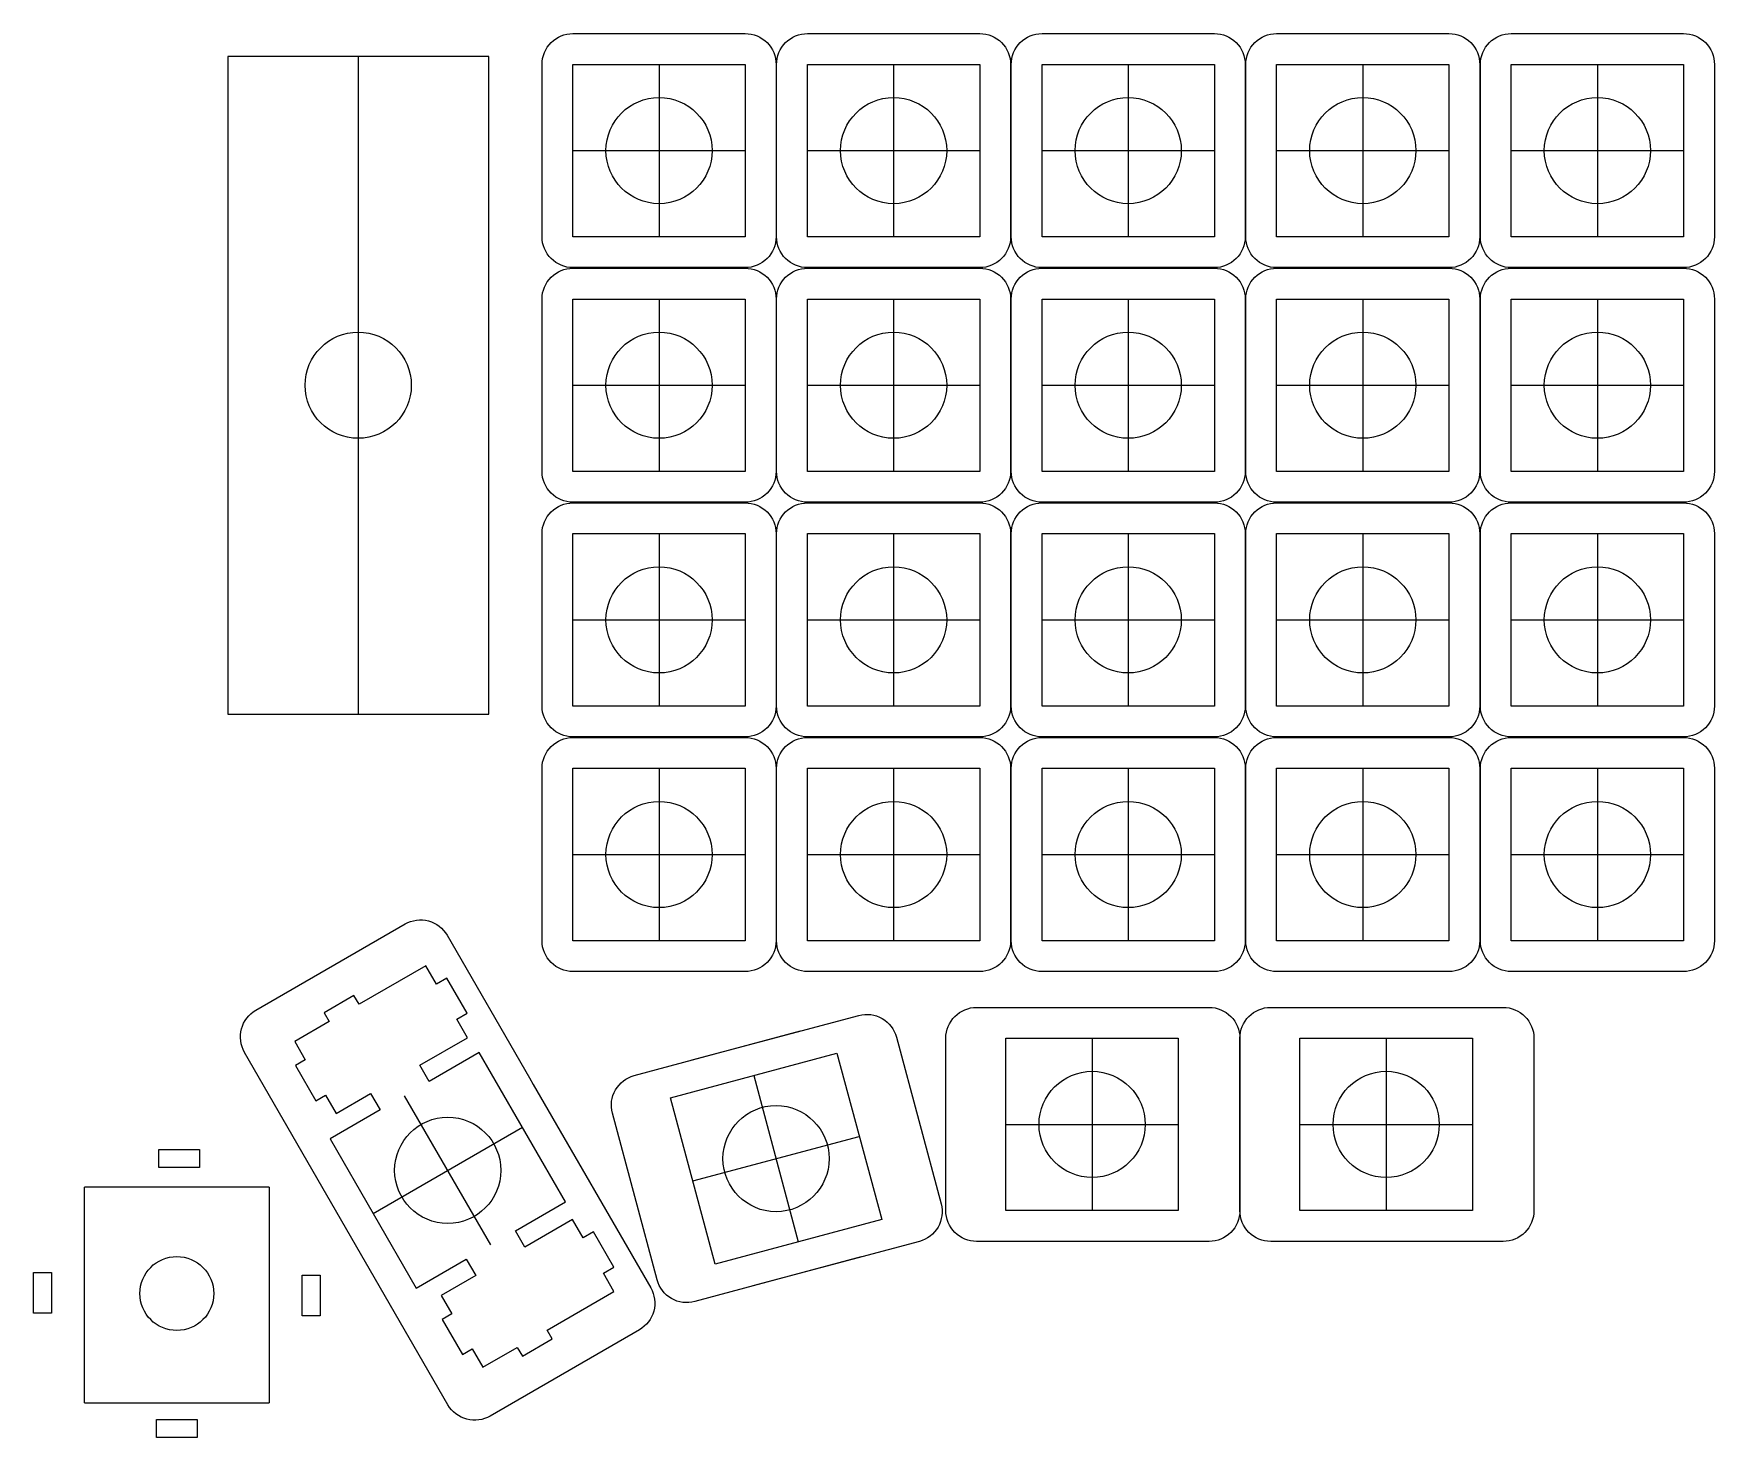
# Model space of a CAD drawing. Header units: millimetres. Extents: x -34 to 103, y -22 to 92.
import ezdxf

# ---------------------------------------------------------------- set-up
doc = ezdxf.new("R2010")
doc.units = ezdxf.units.MM
doc.layers.get('0').update_dxf_attribs({"color": 4, "lineweight": 25, "true_color": 0x00ffff})
for name, color, linetype, lineweight, true_color in [('keycap', 56, 'Continuous', 25, 0x808000), ('livello 1', 1, 'Continuous', 25, 0xff0000), ('livello 2', 3, 'Continuous', 25, 0x00ff00), ('livello 3', 6, 'Continuous', 25, 0xff00ff)]:
    doc.layers.add(name, color=color, linetype=linetype, lineweight=lineweight, true_color=true_color)

msp = doc.modelspace()

# ---------------------------------------------------------------- linework, layer by layer
at = {"color": 0}
for p, q in [((10.16, 89.79), (24.16, 89.79)), ((10.16, 75.79), (10.16, 89.79)), ((24.16, 89.79), (24.16, 75.79)), ((29.21, 89.79), (43.21, 89.79)), ((29.21, 75.79), (29.21, 89.79)), ((43.21, 89.79), (43.21, 75.79)), ((48.26, 89.79), (62.26, 89.79)), ((48.26, 75.79), (48.26, 89.79)), ((62.26, 89.79), (62.26, 75.79)), ((67.31, 89.79), (81.31, 89.79)), ((67.31, 75.79), (67.31, 89.79)), ((81.31, 89.79), (81.31, 75.79)), ((86.36, 89.79), (100.36, 89.79)), ((86.36, 75.79), (86.36, 89.79)), ((100.36, 89.79), (100.36, 75.79)), ((24.16, 75.79), (10.16, 75.79)), ((43.21, 75.79), (29.21, 75.79)), ((62.26, 75.79), (48.26, 75.79)), ((81.31, 75.79), (67.31, 75.79)), ((100.36, 75.79), (86.36, 75.79)), ((10.16, 70.74), (24.16, 70.74)), ((10.16, 56.74), (10.16, 70.74)), ((24.16, 70.74), (24.16, 56.74)), ((29.21, 70.74), (43.21, 70.74)), ((29.21, 56.74), (29.21, 70.74)), ((43.21, 70.74), (43.21, 56.74)), ((48.26, 70.74), (62.26, 70.74)), ((48.26, 56.74), (48.26, 70.74)), ((62.26, 70.74), (62.26, 56.74)), ((67.31, 70.74), (81.31, 70.74)), ((67.31, 56.74), (67.31, 70.74)), ((81.31, 70.74), (81.31, 56.74)), ((86.36, 70.74), (100.36, 70.74)), ((86.36, 56.74), (86.36, 70.74)), ((100.36, 70.74), (100.36, 56.74)), ((24.16, 56.74), (10.16, 56.74)), ((43.21, 56.74), (29.21, 56.74)), ((62.26, 56.74), (48.26, 56.74)), ((81.31, 56.74), (67.31, 56.74)), ((100.36, 56.74), (86.36, 56.74)), ((10.16, 51.69), (24.16, 51.69)), ((10.16, 37.69), (10.16, 51.69)), ((24.16, 51.69), (24.16, 37.69)), ((29.21, 51.69), (43.21, 51.69)), ((29.21, 37.69), (29.21, 51.69)), ((43.21, 51.69), (43.21, 37.69)), ((48.26, 51.69), (62.26, 51.69)), ((48.26, 37.69), (48.26, 51.69)), ((62.26, 51.69), (62.26, 37.69)), ((67.31, 51.69), (81.31, 51.69)), ((67.31, 37.69), (67.31, 51.69)), ((81.31, 51.69), (81.31, 37.69)), ((86.36, 51.69), (100.36, 51.69)), ((86.36, 37.69), (86.36, 51.69)), ((100.36, 51.69), (100.36, 37.69)), ((24.16, 37.69), (10.16, 37.69)), ((43.21, 37.69), (29.21, 37.69)), ((62.26, 37.69), (48.26, 37.69)), ((81.31, 37.69), (67.31, 37.69)), ((100.36, 37.69), (86.36, 37.69)), ((10.16, 32.64), (24.16, 32.64)), ((10.16, 18.64), (10.16, 32.64)), ((24.16, 32.64), (24.16, 18.64)), ((29.21, 32.64), (43.21, 32.64)), ((29.21, 18.64), (29.21, 32.64)), ((43.21, 32.64), (43.21, 18.64)), ((48.26, 32.64), (62.26, 32.64)), ((48.26, 18.64), (48.26, 32.64)), ((62.26, 32.64), (62.26, 18.64)), ((67.31, 32.64), (81.31, 32.64)), ((67.31, 18.64), (67.31, 32.64)), ((81.31, 32.64), (81.31, 18.64)), ((86.36, 32.64), (100.36, 32.64)), ((86.36, 18.64), (86.36, 32.64)), ((100.36, 32.64), (100.36, 18.64)), ((24.16, 18.64), (10.16, 18.64)), ((43.21, 18.64), (29.21, 18.64)), ((62.26, 18.64), (48.26, 18.64)), ((81.31, 18.64), (67.31, 18.64)), ((100.36, 18.64), (86.36, 18.64)), ((-1.77, 16.61), (-7.2, 13.48)), ((-0.91, 15.12), (-1.77, 16.61)), ((-0.06, 15.61), (-0.91, 15.12)), ((1.59, 12.75), (-0.06, 15.61)), ((-7.62, 14.19), (-10.04, 12.79)), ((-7.2, 13.48), (-7.62, 14.19)), ((-10.04, 12.79), (-9.63, 12.08)), ((0.74, 12.26), (1.59, 12.75)), ((-9.63, 12.08), (-12.43, 10.46)), ((1.6, 10.77), (0.74, 12.26)), ((-12.43, 10.46), (-11.57, 8.97)), ((-2.27, 8.53), (1.6, 10.77)), ((2.56, 9.56), (-1.51, 7.21)), ((9.56, -2.56), (2.56, 9.56)), ((45.33, 10.73), (59.33, 10.73)), ((45.33, -3.27), (45.33, 10.73)), ((59.33, 10.73), (59.33, -3.27)), ((69.21, 10.73), (83.21, 10.73)), ((69.21, -3.27), (69.21, 10.73)), ((83.21, 10.73), (83.21, -3.27)), ((-11.57, 8.97), (-12.36, 8.51)), ((-12.36, 8.51), (-10.71, 5.65)), ((-1.51, 7.21), (-2.27, 8.53)), ((18.09, 5.9), (31.61, 9.52)), ((31.61, 9.52), (35.24, -4)), ((-10.71, 5.65), (-9.92, 6.11)), ((-9.92, 6.11), (-9.05, 4.62)), ((-9.05, 4.62), (-6.26, 6.23)), ((-6.26, 6.23), (-5.49, 4.91)), ((21.71, -7.63), (18.09, 5.9)), ((-5.49, 4.91), (-9.56, 2.56)), ((-9.56, 2.56), (-2.56, -9.56)), ((5.49, -4.91), (9.56, -2.56)), ((10.13, -4), (6.25, -6.23)), ((10.99, -5.49), (10.13, -4)), ((35.24, -4), (21.71, -7.63)), ((59.33, -3.27), (45.33, -3.27)), ((83.21, -3.27), (69.21, -3.27)), ((6.25, -6.23), (5.49, -4.91)), ((11.84, -5), (10.99, -5.49)), ((13.49, -7.86), (11.84, -5)), ((-2.56, -9.56), (1.51, -7.21)), ((1.51, -7.21), (2.27, -8.53)), ((12.64, -8.35), (13.49, -7.86)), ((2.27, -8.53), (-0.53, -10.15)), ((13.5, -9.84), (12.64, -8.35)), ((-0.53, -10.15), (0.33, -11.64)), ((8.07, -12.98), (13.5, -9.84)), ((0.33, -11.64), (-0.46, -12.1)), ((-0.46, -12.1), (1.19, -14.96)), ((8.48, -13.69), (8.07, -12.98)), ((1.19, -14.96), (1.99, -14.5)), ((1.99, -14.5), (2.85, -15.99)), ((2.85, -15.99), (5.64, -14.38)), ((5.64, -14.38), (6.06, -15.09)), ((6.06, -15.09), (8.48, -13.69))]:
    msp.add_line(p, q, dxfattribs=at)
at = {"layer": 'keycap', "flags": 128}
for points in [[(24.16, 92.29, -0.414214), (26.66, 89.79), (26.66, 75.79, -0.414214), (24.16, 73.29), (10.16, 73.29, -0.414214), (7.66, 75.79), (7.66, 89.79, -0.414214), (10.16, 92.29)], [(43.21, 92.29, -0.414214), (45.71, 89.79), (45.71, 75.79, -0.414214), (43.21, 73.29), (29.21, 73.29, -0.414214), (26.71, 75.79), (26.71, 89.79, -0.414214), (29.21, 92.29)], [(62.26, 92.29, -0.414214), (64.76, 89.79), (64.76, 75.79, -0.414214), (62.26, 73.29), (48.26, 73.29, -0.414214), (45.76, 75.79), (45.76, 89.79, -0.414214), (48.26, 92.29)], [(81.31, 92.29, -0.414214), (83.81, 89.79), (83.81, 75.79, -0.414214), (81.31, 73.29), (67.31, 73.29, -0.414214), (64.81, 75.79), (64.81, 89.79, -0.414214), (67.31, 92.29)], [(100.36, 92.29, -0.414214), (102.86, 89.79), (102.86, 75.79, -0.414214), (100.36, 73.29), (86.36, 73.29, -0.414214), (83.86, 75.79), (83.86, 89.79, -0.414214), (86.36, 92.29)], [(26.66, 56.74, -0.414214), (24.16, 54.24), (10.16, 54.24, -0.414214), (7.66, 56.74), (7.66, 70.74, -0.414214), (10.16, 73.24), (24.16, 73.24, -0.414214), (26.66, 70.74)], [(26.71, 70.74, -0.414214), (29.21, 73.24), (43.21, 73.24, -0.414214), (45.71, 70.74), (45.71, 56.74, -0.414214), (43.21, 54.24), (29.21, 54.24, -0.414214), (26.71, 56.74)], [(48.26, 54.24, -0.414214), (45.76, 56.74), (45.76, 70.74, -0.414214), (48.26, 73.24), (62.26, 73.24, -0.414214), (64.76, 70.74), (64.76, 56.74, -0.414214), (62.26, 54.24)], [(67.31, 54.24, -0.414214), (64.81, 56.74), (64.81, 70.74, -0.414214), (67.31, 73.24), (81.31, 73.24, -0.414214), (83.81, 70.74), (83.81, 56.74, -0.414214), (81.31, 54.24)], [(102.86, 56.74, -0.414214), (100.36, 54.24), (86.36, 54.24, -0.414214), (83.86, 56.74), (83.86, 70.74, -0.414214), (86.36, 73.24), (100.36, 73.24, -0.414214), (102.86, 70.74)], [(26.66, 37.69, -0.414214), (24.16, 35.19), (10.16, 35.19, -0.414214), (7.66, 37.69), (7.66, 51.69, -0.414214), (10.16, 54.19), (24.16, 54.19, -0.414214), (26.66, 51.69)], [(43.21, 54.19, -0.414214), (45.71, 51.69), (45.71, 37.69, -0.414214), (43.21, 35.19), (29.21, 35.19, -0.414214), (26.71, 37.69), (26.71, 51.69, -0.414214), (29.21, 54.19)], [(45.76, 51.69, -0.414214), (48.26, 54.19), (62.26, 54.19, -0.414214), (64.76, 51.69), (64.76, 37.69, -0.414214), (62.26, 35.19), (48.26, 35.19, -0.414214), (45.76, 37.69)], [(64.81, 51.69, -0.414214), (67.31, 54.19), (81.31, 54.19, -0.414214), (83.81, 51.69), (83.81, 37.69, -0.414214), (81.31, 35.19), (67.31, 35.19, -0.414214), (64.81, 37.69)], [(83.86, 51.69, -0.414214), (86.36, 54.19), (100.36, 54.19, -0.414214), (102.86, 51.69), (102.86, 37.69, -0.414214), (100.36, 35.19), (86.36, 35.19, -0.414214), (83.86, 37.69)], [(26.66, 18.64, -0.414214), (24.16, 16.14), (10.16, 16.14, -0.414214), (7.66, 18.64), (7.66, 32.64, -0.414214), (10.16, 35.14), (24.16, 35.14, -0.414214), (26.66, 32.64)], [(26.71, 32.64, -0.414214), (29.21, 35.14), (43.21, 35.14, -0.414214), (45.71, 32.64), (45.71, 18.64, -0.414214), (43.21, 16.14), (29.21, 16.14, -0.414214), (26.71, 18.64)], [(45.76, 32.64, -0.414214), (48.26, 35.14), (62.26, 35.14, -0.414214), (64.76, 32.64), (64.76, 18.64, -0.414214), (62.26, 16.14), (48.26, 16.14, -0.414214), (45.76, 18.64)], [(64.81, 32.64, -0.414214), (67.31, 35.14), (81.31, 35.14, -0.414214), (83.81, 32.64), (83.81, 18.64, -0.414214), (81.31, 16.14), (67.31, 16.14, -0.414214), (64.81, 18.64)], [(83.86, 32.64, -0.414214), (86.36, 35.14), (100.36, 35.14, -0.414214), (102.86, 32.64), (102.86, 18.64, -0.414214), (100.36, 16.14), (86.36, 16.14, -0.414214), (83.86, 18.64)]]:
    msp.add_lwpolyline(points, format="xyb", close=True, dxfattribs=at)
for points in [[(0.02, -19.04), (-16.5, 9.58, -0.414214), (-15.59, 13), (-3.46, 20, -0.414214), (-0.05, 19.08), (6.63, 7.52)], [(19.86, 8.96), (33.38, 12.58, -0.414214), (36.44, 10.81), (40.06, -2.71, -0.414214), (38.3, -5.77), (24.77, -9.39, -0.414214)], [(56.95, -5.77), (42.95, -5.77, -0.414214), (40.45, -3.27), (40.45, 10.73, -0.414214), (42.95, 13.23), (56.95, 13.23)], [(47.83, 13.23), (61.83, 13.23, -0.414214), (64.33, 10.73), (64.33, -3.27, -0.414214), (61.83, -5.77), (47.83, -5.77, -0.414214)], [(80.83, -5.77), (66.83, -5.77, -0.414214), (64.33, -3.27), (64.33, 10.73, -0.414214), (66.83, 13.23), (80.83, 13.23)], [(71.71, 13.23), (85.71, 13.23, -0.414214), (88.21, 10.73), (88.21, -3.27, -0.414214), (85.71, -5.77), (71.71, -5.77, -0.414214)], [(33.58, -7.03), (20.06, -10.66, -0.414214), (17, -8.89), (13.37, 4.63, -0.414214), (15.14, 7.69), (28.66, 11.32)], [(6.95, 6.96), (16.48, -9.54, -0.414214), (15.56, -12.95), (3.44, -19.95, -0.414214), (0.02, -19.04)]]:
    msp.add_lwpolyline(points, format="xyb", dxfattribs=at)
for points in [[(6.63, 7.52), (6.95, 6.96)], [(-6.06, -3.5), (6.06, 3.5)]]:
    msp.add_lwpolyline(points, dxfattribs=at)
at = {"layer": 'livello 1', "flags": 128}
for points in [[(17.16, 89.79), (17.16, 75.79)], [(36.21, 89.79), (36.21, 75.79)], [(55.26, 89.79), (55.26, 75.79)], [(74.31, 89.79), (74.31, 75.79)], [(93.36, 89.79), (93.36, 75.79)], [(10.16, 82.79), (24.16, 82.79)], [(29.21, 82.79), (43.21, 82.79)], [(48.26, 82.79), (62.26, 82.79)], [(67.31, 82.79), (81.31, 82.79)], [(86.36, 82.79), (100.36, 82.79)], [(17.16, 70.74), (17.16, 56.74)], [(36.21, 70.74), (36.21, 56.74)], [(55.26, 70.74), (55.26, 56.74)], [(74.31, 70.74), (74.31, 56.74)], [(93.36, 70.74), (93.36, 56.74)], [(10.16, 63.74), (24.16, 63.74)], [(29.21, 63.74), (43.21, 63.74)], [(48.26, 63.74), (62.26, 63.74)], [(67.31, 63.74), (81.31, 63.74)], [(86.36, 63.74), (100.36, 63.74)], [(17.16, 51.69), (17.16, 37.69)], [(36.21, 51.69), (36.21, 37.69)], [(55.26, 51.69), (55.26, 37.69)], [(74.31, 51.69), (74.31, 37.69)], [(93.36, 51.69), (93.36, 37.69)], [(10.16, 44.69), (24.16, 44.69)], [(29.21, 44.69), (43.21, 44.69)], [(48.26, 44.69), (62.26, 44.69)], [(67.31, 44.69), (81.31, 44.69)], [(86.36, 44.69), (100.36, 44.69)], [(17.16, 32.64), (17.16, 18.64)], [(36.21, 32.64), (36.21, 18.64)], [(55.26, 32.64), (55.26, 18.64)], [(74.31, 32.64), (74.31, 18.64)], [(93.36, 32.64), (93.36, 18.64)], [(10.16, 25.64), (24.16, 25.64)], [(29.21, 25.64), (43.21, 25.64)], [(48.26, 25.64), (62.26, 25.64)], [(67.31, 25.64), (81.31, 25.64)], [(86.36, 25.64), (100.36, 25.64)], [(52.33, 10.73), (52.33, -3.27)], [(76.21, 10.73), (76.21, -3.27)], [(24.85, 7.71), (28.47, -5.81)], [(3.5, -6.06), (-3.5, 6.06)], [(-6.06, -3.5), (6.06, 3.5)], [(19.9, -0.86), (33.42, 2.76)], [(45.33, 3.73), (59.33, 3.73)], [(69.21, 3.73), (83.21, 3.73)]]:
    msp.add_lwpolyline(points, dxfattribs=at)
at = {"layer": 'livello 2', "flags": 128}
msp.add_lwpolyline([(-7.27, 90.44), (-7.27, 37.04)], dxfattribs=at)
at = {"layer": 'livello 2'}
for centre, radius in [((17.16, 82.79), 4.31), ((36.21, 82.79), 4.31), ((55.26, 82.79), 4.31), ((74.31, 82.79), 4.31), ((93.36, 82.79), 4.31), ((-7.27, 63.74), 4.31), ((17.16, 63.74), 4.31), ((36.21, 63.74), 4.31), ((55.26, 63.74), 4.31), ((74.31, 63.74), 4.31), ((93.36, 63.74), 4.31), ((17.16, 44.69), 4.31), ((36.21, 44.69), 4.31), ((55.26, 44.69), 4.31), ((74.31, 44.69), 4.31), ((93.36, 44.69), 4.31), ((17.16, 25.64), 4.31), ((36.21, 25.64), 4.31), ((55.26, 25.64), 4.31), ((74.31, 25.64), 4.31), ((93.36, 25.64), 4.31), ((52.33, 3.73), 4.31), ((76.21, 3.73), 4.31), ((0, 0), 4.31), ((26.66, 0.95), 4.31), ((-22, -10), 3)]:
    msp.add_circle(centre, radius, dxfattribs=at)
at = {"layer": 'livello 3', "color": 6, "true_color": 0xff26e2, "flags": 128}
for points in [[(-17.87, 90.44), (-17.87, 37.04)], [(3.33, 90.44), (-17.87, 90.44)], [(3.33, 37.04), (3.33, 90.44)], [(-17.87, 37.04), (3.33, 37.04)], [(-23.45, 0.22), (-23.45, 1.68)], [(-23.45, 1.68), (-20.15, 1.68)], [(-20.15, 1.68), (-20.15, 0.22)], [(-20.15, 0.22), (-23.45, 0.22)], [(-29.5, -18.87), (-29.5, -1.37)], [(-14.5, -1.37), (-29.5, -1.37)], [(-14.5, -1.37), (-14.5, -18.87)], [(-33.63, -11.6), (-33.63, -8.3)], [(-33.63, -8.3), (-32.17, -8.3)], [(-32.17, -8.3), (-32.17, -11.6)], [(-11.83, -11.8), (-11.83, -8.5)], [(-11.83, -8.5), (-10.37, -8.5)], [(-10.37, -8.5), (-10.37, -11.8)], [(-32.17, -11.6), (-33.63, -11.6)], [(-10.37, -11.8), (-11.83, -11.8)], [(-29.5, -18.87), (-14.5, -18.87)], [(-23.65, -21.68), (-23.65, -20.22)], [(-23.65, -20.22), (-20.35, -20.22)], [(-20.35, -20.22), (-20.35, -21.68)], [(-20.35, -21.68), (-23.65, -21.68)]]:
    msp.add_lwpolyline(points, dxfattribs=at)

doc.saveas('drawing.dxf')
